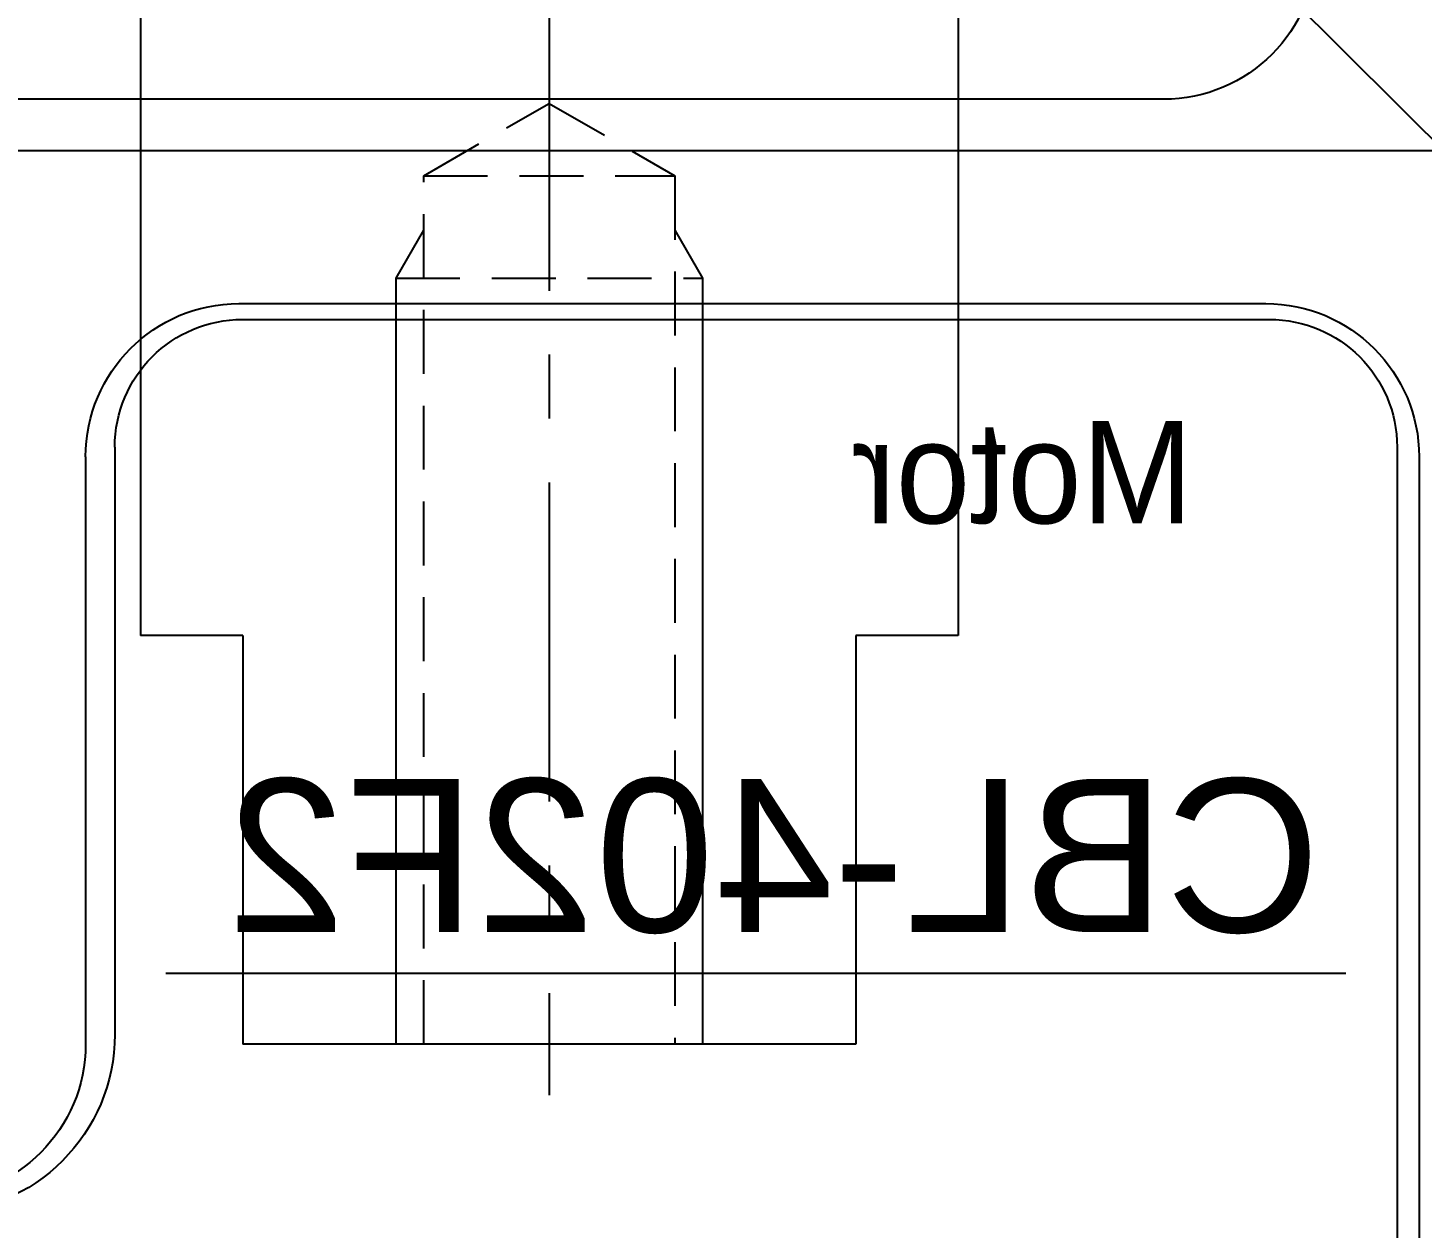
# Model space of a CAD drawing. Header units: inches. Extents: x 0 to 77285, y -118 to 40065.
# Drawn here: x 17257.84 to 17285.13, y 5628.28 to 5651.78 of the extents above; entities that cross this region are included whole.
import ezdxf
from ezdxf.enums import TextEntityAlignment as Align

# ---------------------------------------------------------------- set-up
doc = ezdxf.new("R2010")
doc.units = ezdxf.units.IN
doc.header["$LTSCALE"] = 5
doc.header["$MEASUREMENT"] = 0
doc.linetypes.add('CENTER', pattern=[2, 1.25, -0.25, 0.25, -0.25])
doc.linetypes.add('HIDDEN', pattern=[0.375, 0.25, -0.125])
for name, color, linetype in [('11', 1, 'CENTER'), ('22', 2, 'HIDDEN'), ('44', 4, 'Continuous'), ('99', 181, 'Continuous'), ('T', 3, 'Continuous'), ('Y', 60, 'Continuous')]:
    doc.layers.add(name, color=color, linetype=linetype)
doc.styles.add('SCI', font='')
doc.styles.get('SCI').set_extended_font_data('Gulim')

# ---------------------------------------------------------------- blocks, each defined once
blk = doc.blocks.new('A$C8b1ceeae')
blk.add_line((13, -10), (97, -10))
blk.add_arc((13, -7), 3, 180, 270)
blk = doc.blocks.new('A$C9c3b0687E')
for p, q in [((114.497, 28.5), (8.5, 28.5)), ((114.5, 28.5), (8.5, 28.5)), ((36.598, 25.5), (16.497, 25.5)), ((36.528, 25.19), (16.428, 25.19)), ((13.928, 22.69), (13.928, 0.69)), ((39.028, 22.69), (39.028, 11.19)), ((13.497, 22.5), (13.497, 0.5)), ((39.598, 22.5), (39.598, 11)), ((38.028, 12.389), (14.928, 12.389))]:
    blk.add_line(p, q)
for centre, radius, start, end in [((16.497, 22.5), 3, 90, 180), ((36.598, 22.5), 3, 0, 90), ((16.428, 22.69), 2.5, 90, 180), ((36.528, 22.69), 2.5, 0, 90), ((42.528, 11.19), 3.5, 180, 270), ((42.598, 11), 3, 180, 270)]:
    blk.add_arc(centre, radius, start, end)
at = {"style": 'SCI'}
blk.add_text('Motor', height=2, dxfattribs=at).set_placement((17.923, 21.198))
at = {"style": 'SCI', "width": 0.959345}
blk.add_text('CBL-402F2', height=3, dxfattribs=at).set_placement((15.428, 13.195), (36.835, 13.195), align=Align.FIT)
blk = doc.blocks.new('A$Cfb7daf4f')
at = {"layer": '99'}
blk.add_blockref('A$C9c3b0687E', (36.978, -97.5, 0), dxfattribs=at)
at = {"layer": 'Y'}
blk.add_blockref('A$C8b1ceeae', (42.478, -58, 0), dxfattribs=at)
blk = doc.blocks.new('A$C21097e61')
for p, q in [((8, 0), (8, -122)), ((-8, 0), (-8, -122)), ((-8, -122), (-6, -122)), ((-6, -122), (-6, -130)), ((6, -122), (8, -122)), ((6, -122), (6, -130)), ((-6, -130), (6, -130))]:
    blk.add_line(p, q)
at = {"layer": '11'}
blk.add_line((0, 1), (0, -131), dxfattribs=at)
at = {"layer": '22'}
for p, q in [((0, -111.58), (-2.459, -113)), ((2.459, -113), (0, -111.58)), ((-2.459, -113), (-2.459, -130)), ((2.459, -113), (-2.459, -113)), ((2.459, -130), (2.459, -113)), ((3, -115), (-3, -115))]:
    blk.add_line(p, q, dxfattribs=at)
at = {"layer": 'T'}
for p, q in [((-2.459, -114.063), (-3, -115)), ((3, -115), (2.459, -114.063)), ((-3, -115), (-3, -130)), ((3, -130), (3, -115))]:
    blk.add_line(p, q, dxfattribs=at)
blk = doc.blocks.new('A$Cf406351b')
blk.add_blockref('A$C21097e61', (-117.5, -72.5))
blk = doc.blocks.new('af!@$!2^^&&@$aD읾ㅇㄹA$C5BB358B1')
blk.add_line((43.737, 32.5), (11.237, 0))
blk = doc.blocks.new('A$Cf2a5df7b')
at = {"layer": '44', "extrusion": (0, 0, -1), "xscale": -1, "zscale": -1}
blk.add_blockref('af!@$!2^^&&@$aD읾ㅇㄹA$C5BB358B1', (-20.763, -87), dxfattribs=at)

msp = doc.modelspace()

# ---------------------------------------------------------------- block references
at = {"xscale": -1}
for name, p in [('A$Cf406351b', (17150.54826047, 5834.38410828, 0.00000001)), ('A$Cfb7daf4f', (17335.54826047, 5718.38410828, 0.00000001)), ('A$Cf2a5df7b', (17335.54826047, 5718.38410828, 0))]:
    msp.add_blockref(name, p, dxfattribs=at)

doc.saveas('drawing.dxf')
